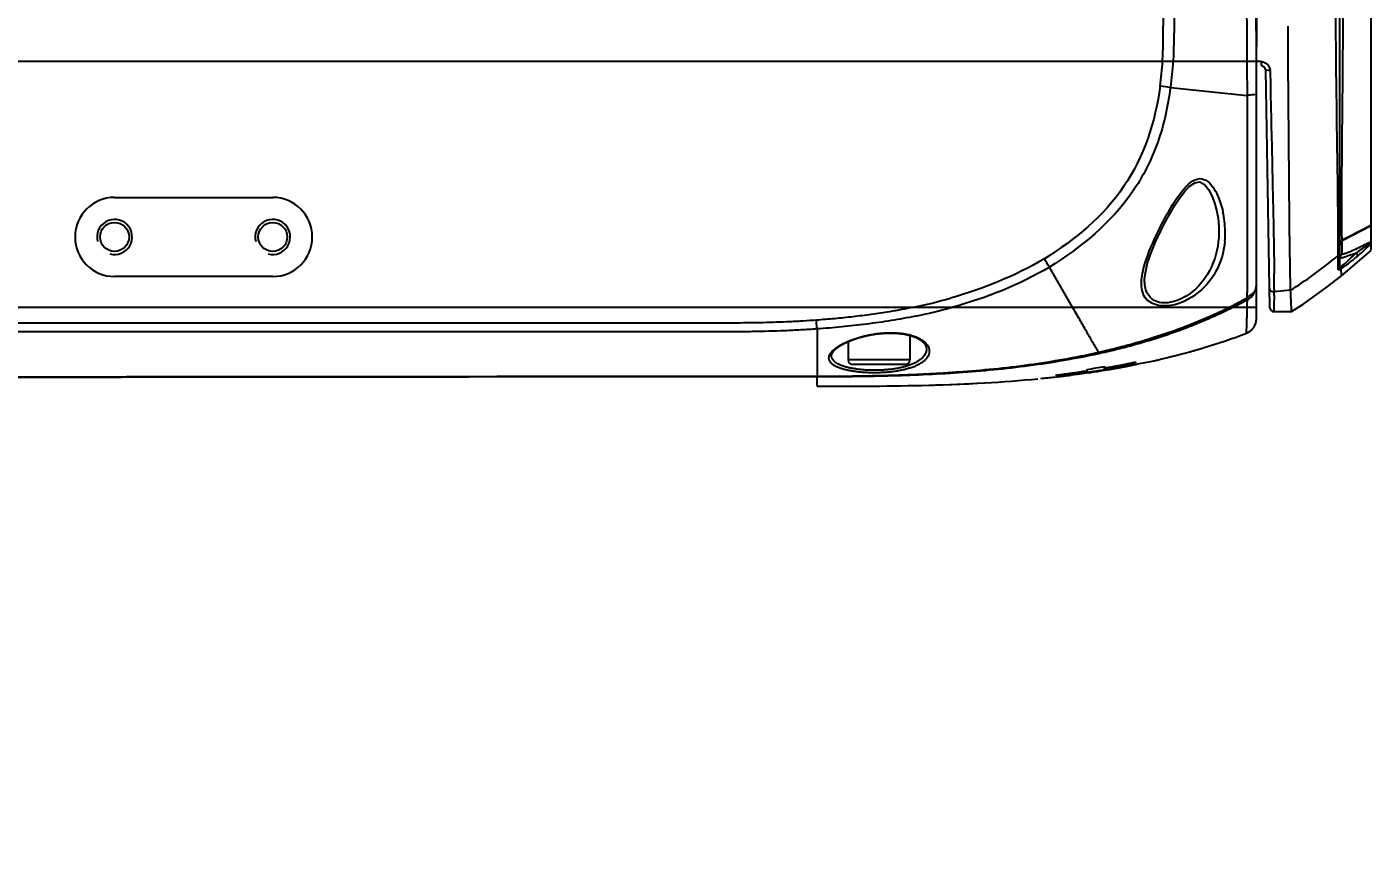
# Model space of a CAD drawing. Header units: millimetres. Extents: x 5828 to 6704, y 123 to 421.
# Drawn here: x 6532.65 to 6540.3, y 208.55 to 213.24 of the extents above; entities that cross this region are included whole.
import ezdxf

# ---------------------------------------------------------------- set-up
doc = ezdxf.new("R2010")
doc.units = ezdxf.units.MM
for name, color, linetype in [('外形图', 7, 'Continuous'), ('尺寸标注', 7, 'Continuous'), ('运动范围', 7, 'Continuous')]:
    doc.layers.add(name, color=color, linetype=linetype)
doc.styles.add('微软雅黑', font='msyh.ttc', dxfattribs={"height": 1.5})
doc.dimstyles.new('尺寸标注_1_20比例', dxfattribs={"dimtxt": 1.5, "dimasz": 1.25, "dimexe": 0.5, "dimexo": 0.4, "dimgap": 0.5, "dimtad": 1, "dimdec": 1, "dimlfac": 20, "dimdsep": 46, "dimtxsty": '微软雅黑', "dimcen": 0.09, "dimadec": 0, "dimazin": 0, "dimtp": 0.01, "dimtm": 0.01, "dimtfac": 1, "dimtdec": 1, "dimtofl": 0, "dimtmove": 0, "dimatfit": 3, "dimfxl": 1, "dimtolj": 1, "dimarcsym": 0})

# ---------------------------------------------------------------- blocks, each defined once
blk = doc.blocks.new('*D1146')
at = {"layer": 'Defpoints', "color": 0}
for p in [(6488.2514, 214.3423), (6559.4529, 214.3423), (6635.7237, 214.3423), (6618.6004, 203.913), (6564.9841, 201.5194)]:
    blk.add_point(p, dxfattribs=at)
at = {"layer": '尺寸标注', "color": 0, "lineweight": -2}
blk.add_arc((6559.4529, 214.3423), 13.965, 185.13022, 344.86978, dxfattribs=at)
at = {"layer": '尺寸标注', "color": 0}
for points in [[(6545.7519, 213.1029), (6545.3356, 213.0842), (6545.4878, 214.3423)], [(6573.1371, 210.6519), (6572.7305, 210.7426), (6573.2057, 211.9173)]]:
    blk.add_solid(points, dxfattribs=at)
at = {"layer": '尺寸标注', "color": 0, "insert": (6555.4094, 202.3101), "char_height": 1.5, "attachment_point": 5, "rotation": 341.42481, "style": '微软雅黑'}
blk.add_mtext('\\A1;{\\fAlibaba PuHuiTi 3.0 55 Regular|b0|i0|c134|p18;+\\A1;170%%d}', dxfattribs=at)

msp = doc.modelspace()

# ---------------------------------------------------------------- linework, layer by layer
at = {"layer": '外形图', "linetype": 'ByBlock'}
for p, q in [((6540.1254, 211.8749), (6540.1254, 216.8096)), ((6540.3029, 211.9674), (6540.3029, 216.7178)), ((6539.8302, 213.2344), (6539.8301, 213.2414)), ((6539.8313, 213.0514), (6539.8302, 213.2344)), ((6531.0529, 213.0423), (6539.6779, 213.0423)), ((6539.6504, 211.5773), (6539.6504, 213.0423)), ((6539.6779, 213.0423), (6539.6779, 213.0172)), ((6539.8314, 213.0338), (6539.8313, 213.0514)), ((6539.8329, 212.8229), (6539.8314, 213.0338)), ((6539.7012, 212.9927), (6539.7248, 211.6419)), ((6539.7282, 212.9896), (6539.7298, 212.9017)), ((6539.1611, 212.893), (6539.5976, 212.8478)), ((6539.833, 212.8034), (6539.8329, 212.8229)), ((6539.8337, 212.7184), (6539.833, 212.8034)), ((6539.8338, 212.6986), (6539.8337, 212.7184)), ((6539.834, 212.6753), (6539.8338, 212.6986)), ((6539.8356, 212.4862), (6539.834, 212.6753)), ((6539.7354, 212.6289), (6539.7373, 212.5448)), ((6539.7373, 212.5448), (6539.7393, 212.4595)), ((6539.8357, 212.4663), (6539.8356, 212.4862)), ((6533.1529, 212.2673), (6534.0529, 212.2673)), ((6540.3029, 212.1049), (6540.138, 212.0197)), ((6540.3029, 212.1089), (6540.2655, 212.0895)), ((6539.4367, 212.0869), (6539.4367, 212.0869)), ((6540.2655, 212.0895), (6540.138, 212.0233)), ((6540.1162, 211.9636), (6540.1161, 212.0022)), ((6540.1162, 211.9362), (6540.1162, 211.9636)), ((6540.1379, 212.0225), (6540.1379, 212.0233)), ((6540.1381, 212.011), (6540.1379, 212.0225)), ((6540.1385, 211.9681), (6540.1381, 212.011)), ((6540.1388, 211.9452), (6540.1385, 211.9681)), ((6540.2647, 211.9322), (6540.3029, 211.9656)), ((6538.604, 211.6423), (6538.4719, 211.871)), ((6540.1161, 211.8556), (6540.1162, 211.9277)), ((6540.1162, 211.9277), (6540.1162, 211.9362)), ((6540.1727, 211.8538), (6540.2647, 211.9322)), ((6540.225, 211.9332), (6540.2153, 211.925)), ((6540.2316, 211.9388), (6540.225, 211.9332)), ((6534.0529, 211.8173), (6533.1529, 211.8173)), ((6539.014, 211.8005), (6539.0164, 211.8296)), ((6540.1335, 211.8216), (6540.1329, 211.8617)), ((6540.1335, 211.8215), (6540.1727, 211.8538)), ((6539.7509, 211.7458), (6539.7508, 211.7308)), ((6539.845, 211.7393), (6539.7508, 211.7308)), ((6525.2438, 211.6423), (6539.6504, 211.6423)), ((6539.599, 211.6855), (6539.5981, 211.6875)), ((6539.7501, 211.6515), (6539.7498, 211.6192)), ((6539.7507, 211.7098), (6539.7501, 211.6515)), ((6539.6495, 211.5652), (6539.6496, 211.5656)), ((6539.6495, 211.5648), (6539.6495, 211.5652)), ((6539.6497, 211.5667), (6539.6498, 211.5671)), ((6539.6497, 211.5663), (6539.6497, 211.5667)), ((6539.6498, 211.5679), (6539.6499, 211.5683)), ((6539.6498, 211.5675), (6539.6498, 211.5679)), ((6539.6499, 211.5683), (6539.6499, 211.5687)), ((6539.65, 211.5698), (6539.6501, 211.5702)), ((6539.65, 211.5694), (6539.65, 211.5698)), ((6539.6501, 211.5713), (6539.6502, 211.5717)), ((6539.6501, 211.5709), (6539.6501, 211.5713)), ((6539.6502, 211.5728), (6539.6503, 211.5732)), ((6539.6502, 211.5724), (6539.6502, 211.5728)), ((6539.6503, 211.5759), (6539.6504, 211.5774)), ((6539.6503, 211.574), (6539.6503, 211.5759)), ((6539.6503, 211.5736), (6539.6503, 211.574)), ((6539.7498, 211.6192), (6539.7498, 211.6173)), ((6539.7498, 211.6173), (6539.793, 211.6173)), ((6539.793, 211.6173), (6539.8504, 211.6173)), ((6537.1504, 211.5187), (6537.1504, 211.2499)), ((6539.5937, 211.495), (6539.5951, 211.4955)), ((6539.595, 211.4955), (6539.5965, 211.4961)), ((6539.5963, 211.496), (6539.5979, 211.4967)), ((6539.6016, 211.4985), (6539.6025, 211.4989)), ((6539.6042, 211.4998), (6539.6049, 211.5002)), ((6539.6057, 211.5007), (6539.6064, 211.5011)), ((6539.6071, 211.5015), (6539.6077, 211.5019)), ((6539.6122, 211.5048), (6539.6127, 211.5051)), ((6539.6146, 211.5065), (6539.6151, 211.5068)), ((6539.616, 211.5075), (6539.6164, 211.5078)), ((6539.6192, 211.5101), (6539.6196, 211.5104)), ((6539.6196, 211.5104), (6539.62, 211.5107)), ((6539.6217, 211.5123), (6539.622, 211.5126)), ((6539.6247, 211.5152), (6539.6255, 211.516)), ((6539.626, 211.5166), (6539.6265, 211.5171)), ((6539.627, 211.5176), (6539.6274, 211.518)), ((6539.6281, 211.5188), (6539.6285, 211.5192)), ((6539.629, 211.5199), (6539.6294, 211.5203)), ((6539.6298, 211.5207), (6539.6301, 211.5212)), ((6539.6301, 211.5212), (6539.6305, 211.5216)), ((6539.6308, 211.522), (6539.6311, 211.5224)), ((6539.6311, 211.5224), (6539.6314, 211.5228)), ((6539.6319, 211.5233), (6539.6321, 211.5237)), ((6539.6321, 211.5237), (6539.6324, 211.5241)), ((6539.6327, 211.5244), (6539.6329, 211.5248)), ((6539.6329, 211.5248), (6539.6332, 211.5251)), ((6539.6337, 211.5258), (6539.6339, 211.5261)), ((6539.6339, 211.5261), (6539.6342, 211.5264)), ((6539.6344, 211.5268), (6539.6347, 211.5272)), ((6539.6347, 211.5272), (6539.635, 211.5277)), ((6539.6352, 211.528), (6539.6355, 211.5285)), ((6539.6355, 211.5285), (6539.6358, 211.5289)), ((6539.6361, 211.5293), (6539.6364, 211.5297)), ((6539.6364, 211.5297), (6539.6366, 211.5302)), ((6539.6369, 211.5306), (6539.6372, 211.531)), ((6539.6379, 211.5321), (6539.6381, 211.5325)), ((6539.6381, 211.5325), (6539.6383, 211.5328)), ((6539.6386, 211.5335), (6539.6388, 211.5338)), ((6539.6388, 211.5338), (6539.639, 211.5342)), ((6539.6394, 211.5347), (6539.6396, 211.5351)), ((6539.6396, 211.5351), (6539.6397, 211.5354)), ((6539.64, 211.5359), (6539.6402, 211.5363)), ((6539.6402, 211.5363), (6539.6404, 211.5368)), ((6539.6407, 211.5373), (6539.6409, 211.5377)), ((6539.6409, 211.5377), (6539.6412, 211.5382)), ((6539.6414, 211.5387), (6539.6416, 211.5391)), ((6539.6416, 211.5391), (6539.6418, 211.5395)), ((6539.642, 211.5398), (6539.642, 211.5399)), ((6539.6421, 211.5401), (6539.6423, 211.5405)), ((6539.6423, 211.5405), (6539.6425, 211.5409)), ((6539.6427, 211.5415), (6539.6429, 211.5419)), ((6539.6429, 211.5419), (6539.6431, 211.5423)), ((6539.6433, 211.5429), (6539.6435, 211.5433)), ((6539.6435, 211.5433), (6539.6437, 211.5437)), ((6539.6439, 211.5442), (6539.6441, 211.5447)), ((6539.6441, 211.5447), (6539.6442, 211.5451)), ((6539.6445, 211.5457), (6539.6446, 211.5461)), ((6539.6446, 211.5461), (6539.6448, 211.5465)), ((6539.645, 211.5471), (6539.6451, 211.5475)), ((6539.6451, 211.5475), (6539.6453, 211.5479)), ((6539.6455, 211.5486), (6539.6457, 211.549)), ((6539.6457, 211.549), (6539.6458, 211.5494)), ((6539.646, 211.55), (6539.6461, 211.5504)), ((6539.6461, 211.5504), (6539.6463, 211.5508)), ((6539.6465, 211.5515), (6539.6466, 211.5519)), ((6539.6466, 211.5519), (6539.6467, 211.5523)), ((6539.6469, 211.553), (6539.647, 211.5533)), ((6539.647, 211.5533), (6539.6471, 211.5537)), ((6539.6473, 211.5543), (6539.6474, 211.5548)), ((6539.6474, 211.5548), (6539.6475, 211.5552)), ((6539.6477, 211.5558), (6539.6478, 211.5563)), ((6539.6478, 211.5563), (6539.6479, 211.5567)), ((6539.6481, 211.5574), (6539.6482, 211.5578)), ((6539.6482, 211.5578), (6539.6482, 211.5582)), ((6539.6484, 211.5588), (6539.6485, 211.5592)), ((6539.6485, 211.5592), (6539.6486, 211.5596)), ((6539.6487, 211.5603), (6539.6488, 211.5607)), ((6539.6488, 211.5607), (6539.6488, 211.5611)), ((6539.649, 211.5619), (6539.6491, 211.5623)), ((6539.6491, 211.5623), (6539.6491, 211.5627)), ((6539.6492, 211.5633), (6539.6493, 211.5637)), ((6539.6493, 211.5637), (6539.6494, 211.5642)), ((6537.3279, 211.447), (6537.3279, 211.3423)), ((6537.6779, 211.4824), (6537.6779, 211.3423)), ((6539.3431, 211.4098), (6539.3537, 211.413)), ((6537.6779, 211.3423), (6537.3279, 211.3423)), ((6539.0492, 211.3337), (6539.0575, 211.3355)), ((6539.1512, 211.3575), (6539.1544, 211.3583)), ((6539.2712, 211.3889), (6539.2726, 211.3893)), ((6537.6529, 211.3173), (6537.3529, 211.3173)), ((6538.6549, 211.2649), (6538.6548, 211.2652)), ((6538.6867, 211.2729), (6538.6881, 211.289)), ((6538.6867, 211.281), (6538.6874, 211.2889)), ((6538.6867, 211.2775), (6538.6877, 211.2889)), ((6538.6867, 211.281), (6538.6867, 211.2888)), ((6538.6867, 211.2729), (6538.6867, 211.2775)), ((6538.6936, 211.2694), (6538.6935, 211.2706)), ((6538.6936, 211.2694), (6538.7255, 211.2741)), ((6538.6936, 211.2706), (6538.6936, 211.2696)), ((6538.6936, 211.2696), (6538.6936, 211.2694)), ((6538.7238, 211.2739), (6538.7386, 211.2761)), ((6538.7238, 211.2739), (6538.7386, 211.2761)), ((6538.7867, 211.2884), (6538.7853, 211.3052)), ((6538.7867, 211.2934), (6538.7857, 211.3053)), ((6538.7867, 211.2972), (6538.786, 211.3053)), ((6538.7867, 211.3055), (6538.7867, 211.2972)), ((6538.7867, 211.2934), (6538.7867, 211.2884)), ((6538.8296, 211.2909), (6538.8296, 211.2912)), ((6538.9374, 211.3106), (6538.9418, 211.3121)), ((6538.9374, 211.3106), (6538.9374, 211.3106)), ((6538.9418, 211.3121), (6538.9375, 211.3112)), ((6538.9418, 211.3121), (6538.9419, 211.3129)), ((6538.9617, 211.3265), (6538.9614, 211.3307)), ((6538.9617, 211.3308), (6538.9617, 211.3265)), ((6539.0274, 211.329), (6539.0272, 211.3305)), ((6539.0274, 211.329), (6539.0492, 211.3337)), ((6539.0274, 211.3305), (6539.0274, 211.329)), ((6539.0274, 211.329), (6539.0274, 211.329)), ((6537.1504, 211.2499), (6537.1503, 211.248)), ((6537.1504, 211.1923), (6537.1503, 211.248)), ((6538.5117, 211.2543), (6538.512, 211.2575)), ((6538.5117, 211.2543), (6538.5117, 211.2574)), ((6538.5959, 211.2562), (6538.596, 211.2573)), ((6538.5959, 211.2562), (6538.5959, 211.2573))]:
    msp.add_line(p, q, dxfattribs=at)
for points in [[(6539.0164, 211.8296), (6539.0309, 211.8946), (6539.0528, 211.9582), (6539.0783, 212.019), (6539.1056, 212.0768), (6539.1335, 212.1312), (6539.1608, 212.1804), (6539.1868, 212.2236), (6539.2126, 212.2626), (6539.2393, 212.2979), (6539.2682, 212.3288), (6539.299, 212.3508), (6539.3275, 212.3557), (6539.3539, 212.3412), (6539.3773, 212.3126), (6539.3962, 212.2773), (6539.4116, 212.2374), (6539.4235, 212.1945), (6539.4319, 212.1486)], [(6539.4319, 212.1486), (6539.4363, 212.0998), (6539.4367, 212.0869)], [(6539.8504, 211.6173), (6539.9149, 211.6586), (6540.046, 211.7526), (6540.1335, 211.8215)], [(6539.5948, 211.6942), (6539.5995, 211.6991), (6539.599, 211.7016), (6539.5964, 211.7015)], [(6539.7248, 211.6419), (6539.7295, 211.6278), (6539.7413, 211.6188), (6539.7498, 211.6173)], [(6539.6491, 211.5623), (6539.6493, 211.5638), (6539.6495, 211.5653), (6539.6497, 211.5668), (6539.6499, 211.5683), (6539.65, 211.5698), (6539.6501, 211.5713), (6539.6502, 211.5728), (6539.6503, 211.5743)], [(6537.4728, 211.488), (6537.4756, 211.4884), (6537.4785, 211.4889), (6537.4814, 211.4893), (6537.4844, 211.4897), (6537.4874, 211.4901), (6537.4905, 211.4905), (6537.4936, 211.4909), (6537.4967, 211.4912), (6537.4999, 211.4916), (6537.5031, 211.4919), (6537.5063, 211.4923), (6537.5096, 211.4926), (6537.5129, 211.4929), (6537.5162, 211.4931), (6537.5196, 211.4934), (6537.523, 211.4937), (6537.5264, 211.4939), (6537.5298, 211.4941), (6537.5332, 211.4943), (6537.5367, 211.4945), (6537.5402, 211.4946), (6537.5436, 211.4948), (6537.5471, 211.4949), (6537.5506, 211.495), (6537.5541, 211.4951), (6537.5576, 211.4952), (6537.5611, 211.4952), (6537.5646, 211.4952), (6537.5681, 211.4953), (6537.5715, 211.4952), (6537.575, 211.4952), (6537.5784, 211.4952), (6537.5818, 211.4951), (6537.5852, 211.495), (6537.5886, 211.4949), (6537.5919, 211.4948), (6537.5952, 211.4946), (6537.5985, 211.4945), (6537.6017, 211.4943), (6537.6049, 211.4941), (6537.608, 211.4939), (6537.6111, 211.4936), (6537.6142, 211.4934), (6537.6172, 211.4931), (6537.6201, 211.4929), (6537.623, 211.4926), (6537.6259, 211.4923), (6537.6287, 211.4919), (6537.6314, 211.4916), (6537.6341, 211.4912), (6537.6368, 211.4909), (6537.6394, 211.4905), (6537.6419, 211.4901), (6537.6443, 211.4897), (6537.6467, 211.4893), (6537.6491, 211.4889), (6537.6514, 211.4885), (6537.6535, 211.4881)], [(6539.5975, 211.4966), (6539.5986, 211.4971), (6539.5997, 211.4975)], [(6539.5979, 211.4967), (6539.5992, 211.4973), (6539.6007, 211.498)], [(6539.6006, 211.498), (6539.602, 211.4987), (6539.6034, 211.4994)], [(6539.6033, 211.4994), (6539.6047, 211.5001), (6539.606, 211.5008), (6539.6073, 211.5016), (6539.6086, 211.5024), (6539.6099, 211.5032), (6539.6112, 211.504), (6539.6124, 211.5049), (6539.6136, 211.5058), (6539.6149, 211.5067), (6539.6161, 211.5076), (6539.6173, 211.5085), (6539.6185, 211.5095), (6539.6196, 211.5105), (6539.6208, 211.5115), (6539.6219, 211.5125), (6539.623, 211.5135), (6539.6241, 211.5146), (6539.6252, 211.5157), (6539.6262, 211.5167), (6539.6272, 211.5179), (6539.6283, 211.519), (6539.6293, 211.5201), (6539.6302, 211.5213), (6539.6312, 211.5225), (6539.6321, 211.5237), (6539.633, 211.5249), (6539.6339, 211.5261), (6539.6348, 211.5274), (6539.6357, 211.5286), (6539.6365, 211.5299), (6539.6373, 211.5312), (6539.6381, 211.5325), (6539.6388, 211.5338), (6539.6396, 211.5351), (6539.6403, 211.5365), (6539.641, 211.5378), (6539.6417, 211.5392), (6539.6423, 211.5406), (6539.6429, 211.5419), (6539.6435, 211.5433), (6539.6441, 211.5448), (6539.6447, 211.5462), (6539.6452, 211.5476), (6539.6457, 211.549), (6539.6462, 211.5505), (6539.6466, 211.5519), (6539.647, 211.5534), (6539.6474, 211.5548), (6539.6478, 211.5563), (6539.6482, 211.5578), (6539.6485, 211.5593), (6539.6488, 211.5608), (6539.6491, 211.5623)], [(6539.6083, 211.5022), (6539.6089, 211.5026), (6539.6095, 211.503), (6539.6101, 211.5033)], [(6539.6106, 211.5037), (6539.6112, 211.5041), (6539.6117, 211.5044)], [(6539.6132, 211.5055), (6539.6137, 211.5058), (6539.6142, 211.5061)], [(6539.6168, 211.5082), (6539.6172, 211.5085), (6539.6176, 211.5088)], [(6539.618, 211.5091), (6539.6184, 211.5095), (6539.6188, 211.5098)], [(6539.6203, 211.5111), (6539.6207, 211.5114), (6539.621, 211.5117)], [(6539.6227, 211.5132), (6539.623, 211.5135), (6539.6233, 211.5138)], [(6539.6239, 211.5144), (6539.6242, 211.5147), (6539.6245, 211.5149)], [(6539.6372, 211.531), (6539.6372, 211.5311), (6539.6375, 211.5315)], [(6537.2325, 211.3675), (6537.2325, 211.3685), (6537.2326, 211.3696), (6537.2328, 211.3706), (6537.233, 211.3716), (6537.2332, 211.3726), (6537.2334, 211.3736), (6537.2337, 211.3747), (6537.2341, 211.3757), (6537.2344, 211.3767), (6537.2348, 211.3777), (6537.2353, 211.3787), (6537.2358, 211.3798), (6537.2363, 211.3808), (6537.2369, 211.3819), (6537.2375, 211.3829), (6537.2381, 211.384), (6537.2388, 211.3851), (6537.2395, 211.3862), (6537.2403, 211.3873), (6537.2411, 211.3884), (6537.242, 211.3896), (6537.2429, 211.3907), (6537.2438, 211.3919), (6537.2448, 211.393), (6537.2458, 211.3942), (6537.2469, 211.3954), (6537.248, 211.3966), (6537.2492, 211.3978), (6537.2504, 211.399), (6537.2516, 211.4002), (6537.2529, 211.4014), (6537.2542, 211.4027), (6537.2556, 211.4039), (6537.257, 211.4052), (6537.2585, 211.4064), (6537.26, 211.4077), (6537.2616, 211.4089), (6537.2632, 211.4102), (6537.2649, 211.4115), (6537.2666, 211.4128), (6537.2683, 211.414), (6537.2701, 211.4153), (6537.2719, 211.4166), (6537.2738, 211.4179), (6537.2757, 211.4192), (6537.2777, 211.4205), (6537.2797, 211.4218), (6537.2817, 211.4231), (6537.2838, 211.4243), (6537.2859, 211.4256), (6537.2881, 211.4269), (6537.2903, 211.4282), (6537.2925, 211.4295), (6537.2948, 211.4307), (6537.2971, 211.432), (6537.2994, 211.4333), (6537.3018, 211.4345), (6537.3042, 211.4358), (6537.3067, 211.4371), (6537.3092, 211.4383), (6537.3117, 211.4395), (6537.3143, 211.4408), (6537.3169, 211.442), (6537.3195, 211.4432), (6537.3222, 211.4444), (6537.3249, 211.4456), (6537.3276, 211.4468), (6537.3303, 211.448), (6537.3331, 211.4492), (6537.3359, 211.4504), (6537.3387, 211.4515), (6537.3416, 211.4527), (6537.3445, 211.4538), (6537.3474, 211.455), (6537.3503, 211.4561), (6537.3533, 211.4572), (6537.3562, 211.4583), (6537.3592, 211.4593), (6537.3623, 211.4604), (6537.3653, 211.4615), (6537.3684, 211.4625), (6537.3714, 211.4636), (6537.3745, 211.4646), (6537.3777, 211.4656), (6537.3808, 211.4666), (6537.384, 211.4675), (6537.3871, 211.4685), (6537.3903, 211.4695), (6537.3935, 211.4704), (6537.3967, 211.4713), (6537.3999, 211.4722), (6537.4032, 211.4731), (6537.4064, 211.474), (6537.4097, 211.4748), (6537.4129, 211.4757), (6537.4162, 211.4765), (6537.4195, 211.4773), (6537.4228, 211.4781), (6537.4261, 211.4789), (6537.4294, 211.4796), (6537.4327, 211.4804), (6537.436, 211.4811), (6537.4394, 211.4818), (6537.4427, 211.4825), (6537.446, 211.4832), (6537.4494, 211.4839), (6537.4527, 211.4845), (6537.4561, 211.4851), (6537.4594, 211.4857), (6537.4628, 211.4863), (6537.4662, 211.4869), (6537.4695, 211.4875), (6537.4728, 211.488)], [(6537.6535, 211.4881), (6537.6562, 211.4876), (6537.6589, 211.487), (6537.6615, 211.4864), (6537.6642, 211.4858), (6537.6668, 211.4852), (6537.6694, 211.4846), (6537.672, 211.484), (6537.6745, 211.4833), (6537.677, 211.4826), (6537.6795, 211.4819), (6537.682, 211.4812), (6537.6845, 211.4805), (6537.6869, 211.4797), (6537.6893, 211.4789), (6537.6917, 211.4782), (6537.6941, 211.4774), (6537.6964, 211.4765), (6537.6987, 211.4757), (6537.7009, 211.4749), (6537.7032, 211.474), (6537.7054, 211.4731), (6537.7076, 211.4722), (6537.7098, 211.4713), (6537.7119, 211.4704), (6537.714, 211.4694), (6537.7161, 211.4684), (6537.7181, 211.4675), (6537.7201, 211.4665), (6537.7221, 211.4655), (6537.724, 211.4644), (6537.726, 211.4634), (6537.7278, 211.4624), (6537.7297, 211.4613), (6537.7315, 211.4602), (6537.7333, 211.4591), (6537.735, 211.458), (6537.7367, 211.4569), (6537.7384, 211.4558), (6537.74, 211.4547), (6537.7416, 211.4535), (6537.7432, 211.4523), (6537.7447, 211.4512), (6537.7462, 211.45), (6537.7477, 211.4488), (6537.7491, 211.4476), (6537.7505, 211.4464), (6537.7518, 211.4452), (6537.7531, 211.4439), (6537.7544, 211.4427), (6537.7556, 211.4414), (6537.7568, 211.4402), (6537.7579, 211.4389), (6537.759, 211.4377), (6537.7601, 211.4364), (6537.7611, 211.4351), (6537.7621, 211.4338), (6537.763, 211.4325), (6537.7639, 211.4312), (6537.7648, 211.4299), (6537.7656, 211.4285), (6537.7664, 211.4272), (6537.7671, 211.4259), (6537.7678, 211.4245), (6537.7684, 211.4231), (6537.769, 211.4218), (6537.7696, 211.4204), (6537.7701, 211.419), (6537.7706, 211.4175), (6537.771, 211.4161), (6537.7714, 211.4147), (6537.7717, 211.4132), (6537.772, 211.4117), (6537.7722, 211.4103), (6537.7724, 211.4088), (6537.7725, 211.4073), (6537.7726, 211.4058)], [(6539.0575, 211.3355), (6539.0851, 211.3418), (6539.1123, 211.3481), (6539.1392, 211.3546), (6539.1658, 211.3611), (6539.192, 211.3677), (6539.218, 211.3745), (6539.2436, 211.3813), (6539.2689, 211.3883), (6539.2939, 211.3954)], [(6539.2939, 211.3954), (6539.3186, 211.4025), (6539.3431, 211.4098)], [(6537.7859, 211.1988), (6537.8123, 211.1996), (6537.8649, 211.2012), (6537.9157, 211.2031), (6537.965, 211.2051), (6538.013, 211.2073), (6538.0597, 211.2096), (6538.1052, 211.2121)], [(6538.4233, 211.2367), (6538.4404, 211.2385), (6538.4787, 211.2425), (6538.5162, 211.2466), (6538.5528, 211.2509), (6538.5887, 211.2553), (6538.5959, 211.2562)]]:
    msp.add_lwpolyline(points, dxfattribs=at)
for centre in [(6533.1529, 212.0423), (6534.0529, 212.0423)]:
    msp.add_circle(centre, 0.0825, dxfattribs=at)
for centre, radius, start, end in [((6526.9602, 213.3191), 12.693, 358.75037, 1.13802), ((6537.7233, 213.1013), 1.3937, 351.74167, 357.57387), ((6539.6762, 212.9923), 0.025, 1, 86.25924), ((6539.6787, 212.9886), 0.0495, 1.13709, 8.56629), ((6538.0112, 204.6009), 8.3717, 82.10483, 82.49717), ((6630.7237, 214.631), 91.0103, 181.088735, 181.260526), ((6533.1529, 212.0423), 0.225, 90, 270), ((6534.0529, 212.0423), 0.225, 270, 90), ((6538.9102, 212.0644), 0.5624, 1.07715, 12.51072), ((6533.1529, 212.0423), 0.1, 255, 195), ((6534.0529, 212.0423), 0.1, 255, 195), ((6538.9539, 212.0654), 0.5187, 354.79002, 1.0585), ((6524.5665, 211.9618), 15.5496, 0.14886, 0.35992), ((6539.1165, 213.065), 1.5663, 313.17989, 314.69125), ((6539.6531, 213.3735), 1.5301, 290.47088, 291.6665), ((6539.3528, 213.229), 1.543, 304.11038, 304.76837), ((6539.1997, 213.4494), 1.8113, 304.76985, 305.86452), ((6539.2049, 213.1355), 1.5767, 311.04373, 312.45701), ((6539.1842, 213.472), 1.8387, 305.84417, 307.14521), ((6539.3499, 212.978), 1.3627, 312.43011, 313.81177), ((6539.5345, 213.4092), 1.5896, 297.54979, 298.23913), ((6539.6077, 213.2732), 1.4352, 298.23606, 298.97277), ((6539.5617, 212.7568), 1.0564, 313.82994, 314.55449), ((6539.3306, 213.2784), 1.5961, 307.15143, 307.53043), ((6532.6978, 208.4276), 6.7229, 30.80951, 31.27718), ((6536.8923, 215.9781), 5.1702, 308.23954, 308.57688), ((6539.6597, 212.5476), 0.8337, 306.69975, 307.19178), ((6539.5205, 212.7303), 1.0633, 307.21503, 308.23013), ((6539.3399, 212.9602), 1.3557, 308.2143, 308.84444), ((6539.1698, 213.1713), 1.6268, 308.84761, 309.59072), ((6539.0194, 213.3536), 1.8631, 309.58144, 309.93436), ((6539.2212, 213.1166), 1.5518, 310.62652, 311.04798), ((6527.2582, 211.792), 12.4928, 359.78802, 0.19469), ((6532.7191, 211.7548), 7.0317, 359.63346, 359.80422), ((6537.0506, 214.7077), 3.1334, 281.95909, 285.89509), ((6537.0718, 214.7434), 3.2155, 282.11555, 285.33092), ((6538.3587, 213.9349), 2.559, 296.37576, 296.79018), ((6538.2902, 214.0907), 2.7383, 296.20915, 296.60025), ((6538.3727, 213.9077), 2.5284, 296.78601, 298.09212), ((6538.3154, 214.0395), 2.6812, 296.60975, 297.29468), ((6538.333, 214.0055), 2.6429, 297.29335, 298.61978), ((6538.3871, 213.8802), 2.4974, 298.09694, 298.41676), ((6538.3526, 213.944), 2.5699, 298.41761, 298.90523), ((6528.8424, 211.8737), 10.7582, 358.56024, 358.76729), ((6519.6294, 211.8071), 19.9696, 359.5276, 359.65063), ((6537.019, 214.9773), 3.4553, 281.53623, 282.15774), ((6539.5621, 211.5774), 0.0882, 290.95593, 0), ((6538.3247, 214.8146), 3.5539, 286.83095, 290.9203), ((6538.2381, 215.0939), 3.8463, 285.60299, 286.86124), ((6537.3529, 211.3423), 0.025, 180, 270), ((6537.6529, 211.3423), 0.025, 270, 0), ((6538.1071, 215.6096), 4.3784, 282.42565, 282.96602), ((6538.1342, 215.4917), 4.2575, 282.96663, 283.82077), ((6538.1821, 215.2975), 4.0574, 283.86514, 285.57017), ((6537.8576, 216.7672), 5.5485, 276.77071, 278.59428), ((6537.8569, 216.8525), 5.6364, 276.67164, 278.46627), ((6537.8763, 216.9014), 5.6897, 277.26579, 278.25947), ((6536.1613, 230.5932), 19.4886, 277.1974, 277.35104), ((6537.9359, 216.0905), 4.8601, 278.88667, 280.08194), ((6537.9312, 216.4473), 5.2294, 278.30675, 279.41566), ((6537.9082, 216.7075), 5.4945, 278.21912, 278.53736), ((6537.9339, 216.5374), 5.3224, 278.69598, 279.07167), ((6538.2931, 214.2887), 3.0453, 279.06871, 280.14791), ((6538.0154, 215.7861), 4.5547, 279.74942, 281.99118), ((6538.0133, 215.865), 4.6365, 279.60215, 281.80313), ((6538.348, 213.9812), 2.7329, 280.15116, 281.85195), ((6538.3219, 214.3289), 3.0801, 279.48752, 280.05593), ((6538.5881, 211.2757), 0.2724, 4.30976, 4.42944), ((6538.4423, 213.6647), 2.4051, 279.99563, 281.88289), ((6538.0107, 216.083), 4.8615, 280.05806, 280.98931), ((6538.0324, 215.9396), 4.7153, 280.71728, 281.12184), ((6538.0651, 215.7747), 4.5471, 281.1178, 282.21724), ((6537.4877, 222.1847), 10.99, 271.55492, 273.22117), ((6537.6496, 219.1724), 7.9733, 273.27563, 275.4524), ((6537.772, 217.807), 6.6024, 275.66131, 276.34846), ((6537.8178, 217.3931), 6.1861, 276.35122, 277.22603)]:
    msp.add_arc(centre, radius, start, end, dxfattribs=at)
for points in [[(6539.1209, 214.3423), (6539.1208, 213.909), (6539.127, 213.4755), (6539.1147, 213.0423)], [(6539.5974, 213.0423), (6539.5964, 213.4053), (6539.5942, 213.7683), (6539.5936, 214.1313)], [(6539.6415, 214.1573), (6539.6458, 213.7856), (6539.6466, 213.4139), (6539.6488, 213.0423)], [(6539.1748, 213.0423), (6539.172, 212.9924), (6539.1676, 212.9426), (6539.1611, 212.893)], [(6539.5956, 213.0423), (6539.5964, 212.9775), (6539.5968, 212.9126), (6539.5976, 212.8478)], [(6539.692, 213.0379), (6539.7092, 213.0314), (6539.7249, 213.0141), (6539.7276, 212.996)], [(6540.138, 212.0239), (6540.1308, 212.0199), (6540.1254, 212.0109), (6540.1254, 212.0026)], [(6540.138, 212.0197), (6540.1308, 212.0156), (6540.1254, 212.0066), (6540.1254, 211.9984)], [(6540.1939, 211.9629), (6540.1843, 211.9586), (6540.1746, 211.9544), (6540.1648, 211.9506)], [(6540.2698, 211.9999), (6540.2448, 211.9869), (6540.2196, 211.9744), (6540.1939, 211.9629)], [(6538.4437, 211.918), (6538.2774, 211.8195), (6538.0946, 211.7472), (6537.9088, 211.6941)], [(6538.4719, 211.871), (6538.3017, 211.769), (6538.1135, 211.6951), (6537.9222, 211.6423)], [(6538.9964, 211.7828), (6538.9971, 211.8187), (6539.0052, 211.8544), (6539.0155, 211.8888)], [(6539.845, 211.7393), (6539.9308, 211.7937), (6540.0126, 211.8545), (6540.0923, 211.9173)], [(6540.1883, 211.9228), (6540.1752, 211.9105), (6540.1619, 211.8984), (6540.1479, 211.8871)], [(6539.018, 211.6961), (6539.0011, 211.7206), (6538.9957, 211.753), (6538.9964, 211.7828)], [(6539.5989, 211.6856), (6539.6287, 211.6997), (6539.6502, 211.7371), (6539.6502, 211.77)], [(6539.0895, 211.3428), (6539.0895, 211.3428), (6539.0895, 211.3428), (6539.0895, 211.3428)]]:
    msp.add_open_spline(points, degree=3, dxfattribs=at)
for points, knots in [([(6539.1803, 214.3423), (6539.1803, 214.0995), (6539.1768, 213.6663), (6539.1858, 213.2326), (6539.1761, 213.0422)], [0, 0, 0, 0, 0.560166, 1, 1, 1, 1]), ([(6540.1158, 212.0594), (6540.1137, 212.3873), (6540.0994, 213.1187), (6540.1007, 213.8502), (6540.1004, 214.2537)], [0, 0, 0, 0, 0.448279, 1, 1, 1, 1]), ([(6540.1364, 212.1132), (6540.1354, 212.4323), (6540.1466, 213.1502), (6540.1436, 213.8681), (6540.1447, 214.2669)], [0, 0, 0, 0, 0.444552, 1, 1, 1, 1]), ([(6539.678, 213.0406), (6539.6804, 213.0406), (6539.6852, 213.0401), (6539.6898, 213.0387), (6539.692, 213.0379)], [0, 0, 0, 0, 0.497805, 1, 1, 1, 1]), ([(6539.7282, 212.9896), (6539.7251, 212.9895), (6539.7212, 212.9888), (6539.7045, 212.9913), (6539.7081, 212.9921)], [0, 0, 0, 0, 0.455854, 1, 1, 1, 1]), ([(6539.1026, 212.9011), (6539.0758, 212.6999), (6538.9431, 212.2941), (6538.6162, 212.0257), (6538.4437, 211.918)], [0, 0, 0, 0, 0.499396, 1, 1, 1, 1]), ([(6539.1611, 212.893), (6539.1467, 212.7875), (6539.1019, 212.5774), (6538.9075, 212.1935), (6538.6525, 211.9818), (6538.4719, 211.871)], [0, 0, 0, 0, 0.250776, 0.501311, 1, 1, 1, 1]), ([(6539.5976, 212.8478), (6539.5971, 212.7361), (6539.5973, 212.354), (6539.5996, 211.9719), (6539.5964, 211.7015)], [0, 0, 0, 0, 0.292237, 1, 1, 1, 1]), ([(6539.6504, 212.8572), (6539.6504, 212.8521), (6539.6232, 212.8515), (6539.6104, 212.8483), (6539.5976, 212.8476)], [0, 0, 0, 0, 0.28391, 1, 1, 1, 1]), ([(6539.7393, 212.4595), (6539.7407, 212.3962), (6539.7451, 212.1879), (6539.7503, 211.9796), (6539.7509, 211.8345)], [0, 0, 0, 0, 0.303689, 1, 1, 1, 1]), ([(6539.845, 211.7393), (6539.8441, 211.768), (6539.8387, 212.0103), (6539.8375, 212.2526), (6539.8357, 212.4663)], [0, 0, 0, 0, 0.118427, 1, 1, 1, 1]), ([(6539.0155, 211.8888), (6539.0349, 211.9537), (6539.0772, 212.0497), (6539.1426, 212.1753), (6539.1903, 212.2549), (6539.2356, 212.3151), (6539.274, 212.3548), (6539.3248, 212.3818), (6539.3767, 212.3616), (6539.4074, 212.3224), (6539.4379, 212.2649), (6539.4523, 212.2178), (6539.4593, 212.1862)], [0, 0, 0, 0, 0.243144, 0.37408, 0.508165, 0.575869, 0.643363, 0.707785, 0.766693, 0.825256, 0.883876, 1, 1, 1, 1]), ([(6540.1373, 212.0418), (6540.1372, 212.0465), (6540.1366, 212.0703), (6540.1365, 212.0941), (6540.1364, 212.1132)], [0, 0, 0, 0, 0.197022, 1, 1, 1, 1]), ([(6539.4367, 212.0869), (6539.4378, 212.0224), (6539.4189, 211.8875), (6539.3161, 211.7401), (6539.1939, 211.672), (6539.0912, 211.6584), (6539.0186, 211.7187), (6539.0136, 211.7733), (6539.014, 211.7994)], [0, 0, 0, 0, 0.253055, 0.521036, 0.667573, 0.798175, 0.897759, 1, 1, 1, 1]), ([(6540.138, 212.0234), (6540.1379, 212.0261), (6540.1376, 212.0323), (6540.1374, 212.0384), (6540.1373, 212.0418)], [0, 0, 0, 0, 0.448539, 1, 1, 1, 1]), ([(6539.4705, 212.0183), (6539.4656, 211.9649), (6539.4369, 211.8545), (6539.346, 211.738), (6539.2418, 211.6737), (6539.1394, 211.6381), (6539.0445, 211.6579), (6539.018, 211.6961)], [0, 0, 0, 0, 0.242671, 0.503528, 0.646798, 0.789741, 1, 1, 1, 1]), ([(6540.1162, 211.9362), (6540.1181, 211.9377), (6540.1213, 211.9414), (6540.1234, 211.9458), (6540.1242, 211.9481)], [0, 0, 0, 0, 0.495863, 1, 1, 1, 1]), ([(6540.1242, 211.9481), (6540.1246, 211.9492), (6540.1251, 211.9515), (6540.1254, 211.9539), (6540.1254, 211.9551)], [0, 0, 0, 0, 0.505601, 1, 1, 1, 1]), ([(6540.1648, 211.9506), (6540.1619, 211.9495), (6540.154, 211.9469), (6540.1457, 211.9431), (6540.1404, 211.9439)], [0, 0, 0, 0, 0.36196, 1, 1, 1, 1]), ([(6540.2229, 211.9436), (6540.2223, 211.9445), (6540.2208, 211.9463), (6540.2192, 211.9479), (6540.2183, 211.9488)], [0, 0, 0, 0, 0.457123, 1, 1, 1, 1]), ([(6540.1242, 211.8676), (6540.1246, 211.8688), (6540.1251, 211.8712), (6540.1254, 211.8737), (6540.1254, 211.8749)], [0, 0, 0, 0, 0.505425, 1, 1, 1, 1]), ([(6540.1272, 211.9319), (6540.1266, 211.9305), (6540.1257, 211.9276), (6540.1254, 211.9246), (6540.1254, 211.9231)], [0, 0, 0, 0, 0.508119, 1, 1, 1, 1]), ([(6540.127, 211.9219), (6540.1266, 211.9219), (6540.1258, 211.9221), (6540.1254, 211.9228), (6540.1254, 211.9231)], [0, 0, 0, 0, 0.593821, 1, 1, 1, 1]), ([(6540.1349, 211.8774), (6540.1326, 211.876), (6540.1306, 211.8731), (6540.1254, 211.874), (6540.1254, 211.8749)], [0, 0, 0, 0, 0.751507, 1, 1, 1, 1]), ([(6540.1883, 211.94), (6540.1749, 211.935), (6540.155, 211.9291), (6540.134, 211.9209), (6540.127, 211.9219)], [0, 0, 0, 0, 0.667774, 1, 1, 1, 1]), ([(6540.1388, 211.9452), (6540.1362, 211.9438), (6540.1315, 211.9399), (6540.1283, 211.9347), (6540.1272, 211.9319)], [0, 0, 0, 0, 0.491646, 1, 1, 1, 1]), ([(6540.1328, 211.8616), (6540.1345, 211.8631), (6540.1375, 211.8672), (6540.139, 211.8719), (6540.1394, 211.8743)], [0, 0, 0, 0, 0.485248, 1, 1, 1, 1]), ([(6540.1395, 211.8806), (6540.1387, 211.88), (6540.1372, 211.879), (6540.1356, 211.8779), (6540.1349, 211.8774)], [0, 0, 0, 0, 0.525458, 1, 1, 1, 1]), ([(6540.1404, 211.9439), (6540.14, 211.9439), (6540.1392, 211.9441), (6540.1388, 211.9448), (6540.1388, 211.9452)], [0, 0, 0, 0, 0.570428, 1, 1, 1, 1]), ([(6540.1394, 211.8743), (6540.1395, 211.8754), (6540.1397, 211.8775), (6540.1397, 211.8796), (6540.1395, 211.8806)], [0, 0, 0, 0, 0.500786, 1, 1, 1, 1]), ([(6540.1479, 211.8871), (6540.1464, 211.8859), (6540.1437, 211.8837), (6540.1409, 211.8816), (6540.1395, 211.8806)], [0, 0, 0, 0, 0.527312, 1, 1, 1, 1]), ([(6540.1579, 211.8792), (6540.1553, 211.8773), (6540.1503, 211.8736), (6540.1452, 211.87), (6540.1428, 211.8683)], [0, 0, 0, 0, 0.523001, 1, 1, 1, 1]), ([(6540.225, 211.9332), (6540.2258, 211.9343), (6540.2263, 211.9383), (6540.2243, 211.9417), (6540.2229, 211.9436)], [0, 0, 0, 0, 0.354661, 1, 1, 1, 1]), ([(6540.1161, 211.8556), (6540.118, 211.8571), (6540.1213, 211.8608), (6540.1234, 211.8653), (6540.1242, 211.8676)], [0, 0, 0, 0, 0.49462, 1, 1, 1, 1]), ([(6540.1329, 211.8616), (6540.1289, 211.8592), (6540.1261, 211.8559), (6540.1161, 211.8541), (6540.1161, 211.8556)], [0, 0, 0, 0, 0.765543, 1, 1, 1, 1]), ([(6540.1428, 211.8683), (6540.1411, 211.8671), (6540.1378, 211.8649), (6540.1345, 211.8627), (6540.1329, 211.8617)], [0, 0, 0, 0, 0.527188, 1, 1, 1, 1]), ([(6539.6502, 211.77), (6539.6503, 211.7483), (6539.6316, 211.7174), (6539.6046, 211.7045), (6539.5968, 211.7017)], [0, 0, 0, 0, 0.725614, 1, 1, 1, 1]), ([(6539.7508, 211.7308), (6539.7445, 211.73), (6539.7304, 211.729), (6539.7268, 211.7453), (6539.73, 211.7493)], [0, 0, 0, 0, 0.554132, 1, 1, 1, 1]), ([(6539.8504, 211.6175), (6539.8503, 211.6207), (6539.8482, 211.6613), (6539.8463, 211.7019), (6539.845, 211.7393)], [0, 0, 0, 0, 0.079091, 1, 1, 1, 1]), ([(6537.6999, 211.6423), (6537.6771, 211.6376), (6537.6428, 211.631), (6537.5969, 211.6227), (6537.5396, 211.613), (6537.459, 211.6007), (6537.355, 211.5876), (6537.2508, 211.5769), (6537.1811, 211.5712), (6537.1463, 211.5688)], [0, 0, 0, 0, 0.124996, 0.187496, 0.249996, 0.437492, 0.624992, 0.812495, 1, 1, 1, 1]), ([(6538.7516, 211.3864), (6538.7462, 211.3958), (6538.7351, 211.4149), (6538.7182, 211.4441), (6538.7007, 211.4745), (6538.6826, 211.506), (6538.6639, 211.5386), (6538.6446, 211.5723), (6538.6245, 211.607), (6538.6109, 211.6304), (6538.6039, 211.6423)], [0, 0, 0, 0, 0.109971, 0.22429, 0.342927, 0.465874, 0.5931, 0.724562, 0.860221, 1, 1, 1, 1]), ([(6538.7516, 211.3864), (6538.7837, 211.3937), (6538.8476, 211.4089), (6538.9747, 211.4425), (6539.1004, 211.4811), (6539.2243, 211.525), (6539.3161, 211.5608), (6539.4067, 211.5996), (6539.4662, 211.6277), (6539.4956, 211.6423)], [0, 0, 0, 0, 0.125007, 0.250014, 0.5, 0.625002, 0.750001, 0.875, 1, 1, 1, 1]), ([(6539.5981, 211.6875), (6539.5977, 211.6885), (6539.5966, 211.6908), (6539.5954, 211.693), (6539.5948, 211.6942)], [0, 0, 0, 0, 0.436392, 1, 1, 1, 1]), ([(6537.1463, 211.5688), (6537.1212, 211.5669), (6537.0835, 211.5643), (6537.0331, 211.5614), (6536.9828, 211.5589), (6536.9198, 211.5565), (6536.8443, 211.5544), (6536.7687, 211.5531), (6536.6931, 211.5523), (6536.6175, 211.5519), (6536.5419, 211.5517), (6536.4663, 211.5518), (6536.3907, 211.5519), (6536.3151, 211.552), (6536.2394, 211.5521), (6536.1638, 211.5521), (6536.063, 211.552), (6535.937, 211.5519), (6535.7858, 211.5519), (6535.6346, 211.552), (6535.4834, 211.552), (6535.3322, 211.552), (6535.181, 211.5519), (6534.9794, 211.5519), (6534.7275, 211.5519), (6534.4251, 211.5519), (6534.0219, 211.5519), (6533.518, 211.5519), (6532.9134, 211.5519), (6532.3088, 211.5519), (6531.7043, 211.5519), (6531.0999, 211.5519), (6530.4955, 211.5518), (6529.8913, 211.5518), (6529.2872, 211.5518), (6528.6833, 211.5517), (6528.0795, 211.5517), (6527.6771, 211.5516), (6527.4759, 211.5515)], [0, 0, 0, 0, 0.007818, 0.011727, 0.015636, 0.023453, 0.031271, 0.039089, 0.046907, 0.054725, 0.062542, 0.07036, 0.078178, 0.085996, 0.093813, 0.101631, 0.109449, 0.125084, 0.140719, 0.156354, 0.171988, 0.187623, 0.203257, 0.218891, 0.250159, 0.281425, 0.312691, 0.375219, 0.437742, 0.500259, 0.562768, 0.625269, 0.687759, 0.750238, 0.812704, 0.875154, 0.937587, 1, 1, 1, 1]), ([(6537.1504, 211.5187), (6537.1501, 211.5216), (6537.1495, 211.5285), (6537.1485, 211.5401), (6537.1474, 211.5538), (6537.1467, 211.5636), (6537.1463, 211.5688)], [0, 0, 0, 0, 0.174628, 0.411058, 0.692752, 1, 1, 1, 1]), ([(6537.71, 211.5918), (6537.6869, 211.5871), (6537.6407, 211.5781), (6537.5712, 211.5662), (6537.5014, 211.5555), (6537.4314, 211.5461), (6537.3613, 211.5378), (6537.2677, 211.528), (6537.1973, 211.5221), (6537.1504, 211.5187)], [0, 0, 0, 0, 0.124992, 0.249987, 0.374985, 0.499985, 0.624988, 0.749992, 1, 1, 1, 1]), ([(6538.7528, 211.3795), (6538.785, 211.3865), (6538.8492, 211.4014), (6538.9449, 211.4262), (6539.0399, 211.4535), (6539.1341, 211.4836), (6539.2273, 211.5166), (6539.3195, 211.5525), (6539.4104, 211.5914), (6539.47, 211.6194), (6539.4996, 211.634)], [0, 0, 0, 0, 0.124998, 0.249996, 0.374995, 0.499996, 0.624998, 0.749999, 0.875, 1, 1, 1, 1]), ([(6539.5937, 211.495), (6539.5937, 211.495), (6539.5937, 211.495), (6539.5937, 211.495), (6539.5937, 211.4951), (6539.5937, 211.4951), (6539.5937, 211.4952), (6539.5937, 211.4953), (6539.5937, 211.4954), (6539.5937, 211.4957), (6539.5937, 211.496), (6539.5937, 211.4963), (6539.5938, 211.4969), (6539.5938, 211.4977), (6539.5939, 211.4988), (6539.5939, 211.5002), (6539.594, 211.5018), (6539.594, 211.5036), (6539.5941, 211.5055), (6539.5942, 211.5078), (6539.5943, 211.5111), (6539.5945, 211.5159), (6539.5948, 211.5222), (6539.595, 211.5294), (6539.5953, 211.5374), (6539.5956, 211.5463), (6539.5959, 211.5561), (6539.5962, 211.5667), (6539.5967, 211.5826), (6539.597, 211.5949), (6539.5972, 211.6034)], [0, 0, 0, 0, 0.000063, 0.000246, 0.00055, 0.000973, 0.001517, 0.002181, 0.00387, 0.00604, 0.008693, 0.011828, 0.015446, 0.024133, 0.034756, 0.04732, 0.061827, 0.078279, 0.096679, 0.117031, 0.139338, 0.189824, 0.248163, 0.314378, 0.388488, 0.470516, 0.56048, 0.658396, 0.76428, 1, 1, 1, 1]), ([(6537.1504, 211.5187), (6537.1198, 211.5166), (6537.0588, 211.5127), (6536.9366, 211.5069), (6536.8142, 211.5037), (6536.6919, 211.5023), (6536.6001, 211.5019), (6536.5236, 211.5019), (6536.4624, 211.502), (6536.4012, 211.502), (6536.3248, 211.5021), (6536.233, 211.5021), (6536.1412, 211.502), (6536.0495, 211.502), (6535.9577, 211.502), (6535.8659, 211.502), (6535.7741, 211.502), (6535.6518, 211.502), (6535.4988, 211.502), (6535.3153, 211.502), (6535.1318, 211.5019), (6534.8871, 211.5019), (6534.5812, 211.5019), (6534.2142, 211.5019), (6533.8472, 211.5018), (6533.3578, 211.5018), (6532.7462, 211.5018), (6532.0124, 211.5018), (6531.5232, 211.5017), (6531.2786, 211.5017)], [0, 0, 0, 0, 0.015628, 0.031257, 0.062514, 0.078143, 0.093771, 0.1094, 0.117214, 0.125028, 0.140657, 0.156285, 0.171913, 0.187542, 0.20317, 0.218798, 0.234426, 0.250054, 0.281309, 0.312565, 0.343819, 0.375073, 0.43758, 0.500085, 0.562587, 0.625086, 0.750075, 0.875047, 1, 1, 1, 1]), ([(6537.218, 211.3536), (6537.218, 211.3551), (6537.2183, 211.3583), (6537.2196, 211.3647), (6537.2228, 211.373), (6537.2288, 211.3827), (6537.237, 211.3925), (6537.2472, 211.4023), (6537.2572, 211.4102), (6537.2661, 211.4166), (6537.2761, 211.4231), (6537.2898, 211.4311), (6537.3076, 211.4403), (6537.3272, 211.4491), (6537.3483, 211.4575), (6537.3708, 211.4654), (6537.3946, 211.4726), (6537.4282, 211.4814), (6537.4542, 211.4866), (6537.4718, 211.4894)], [0, 0, 0, 0, 0.01544, 0.031345, 0.065208, 0.102774, 0.144765, 0.191588, 0.243425, 0.271242, 0.300312, 0.362145, 0.42876, 0.499911, 0.575287, 0.654511, 0.737144, 0.822675, 1, 1, 1, 1]), ([(6537.4718, 211.4894), (6537.4798, 211.4907), (6537.496, 211.4929), (6537.5202, 211.4952), (6537.5444, 211.4966), (6537.5684, 211.4971), (6537.5919, 211.4967), (6537.6148, 211.4955), (6537.6369, 211.4932), (6537.6512, 211.4909), (6537.6582, 211.4896)], [0, 0, 0, 0, 0.130268, 0.26076, 0.390504, 0.51871, 0.644643, 0.767518, 0.886384, 1, 1, 1, 1]), ([(6537.4718, 211.4894), (6537.4719, 211.4892), (6537.4721, 211.4888), (6537.4723, 211.4884), (6537.4725, 211.4882), (6537.4726, 211.4881), (6537.4727, 211.488), (6537.4728, 211.488)], [0, 0, 0, 0, 0.391066, 0.683461, 0.793213, 0.880194, 1, 1, 1, 1]), ([(6537.6582, 211.4896), (6537.6578, 211.4893), (6537.6571, 211.4888), (6537.6559, 211.4882), (6537.6547, 211.488), (6537.6539, 211.488), (6537.6535, 211.4881)], [0, 0, 0, 0, 0.281008, 0.53725, 0.774025, 1, 1, 1, 1]), ([(6537.6582, 211.4896), (6537.6682, 211.4876), (6537.6871, 211.4831), (6537.7135, 211.474), (6537.7329, 211.4647), (6537.7464, 211.4565), (6537.7579, 211.4483), (6537.7678, 211.4393), (6537.7757, 211.4296), (6537.7805, 211.4224), (6537.7843, 211.415), (6537.787, 211.4075), (6537.7886, 211.4), (6537.789, 211.3949), (6537.7891, 211.3924)], [0, 0, 0, 0, 0.174642, 0.333953, 0.477414, 0.543316, 0.605457, 0.719091, 0.771207, 0.82059, 0.867652, 0.912871, 0.95679, 1, 1, 1, 1]), ([(6537.1503, 211.248), (6537.2175, 211.248), (6537.3517, 211.2486), (6537.5531, 211.252), (6537.7543, 211.2589), (6537.9554, 211.2702), (6538.1561, 211.2866), (6538.3563, 211.3094), (6538.5554, 211.3395), (6538.6872, 211.3651), (6538.7528, 211.3795)], [0, 0, 0, 0, 0.125005, 0.250009, 0.375013, 0.500015, 0.625015, 0.750013, 0.875008, 1, 1, 1, 1]), ([(6537.1504, 211.2499), (6537.2175, 211.25), (6537.3181, 211.2506), (6537.4523, 211.2527), (6537.5529, 211.255), (6537.6535, 211.2582), (6537.7541, 211.2625), (6537.8546, 211.2679), (6537.9885, 211.2767), (6538.1556, 211.291), (6538.3556, 211.3145), (6538.5545, 211.3455), (6538.6862, 211.3717), (6538.7516, 211.3864)], [0, 0, 0, 0, 0.125001, 0.187502, 0.250003, 0.312505, 0.375006, 0.437508, 0.50001, 0.62501, 0.750009, 0.875006, 1, 1, 1, 1]), ([(6537.7891, 211.3924), (6537.7891, 211.3904), (6537.7889, 211.3865), (6537.7881, 211.3807), (6537.7866, 211.3749), (6537.7837, 211.3671), (6537.7784, 211.3574), (6537.7698, 211.3463), (6537.7587, 211.3358), (6537.7452, 211.3258), (6537.7295, 211.3164), (6537.7115, 211.3077), (6537.6914, 211.2998), (6537.6693, 211.2927), (6537.6455, 211.2865), (6537.6201, 211.2812), (6537.5933, 211.2769), (6537.5656, 211.2735), (6537.5371, 211.2711), (6537.5082, 211.2696), (6537.4792, 211.269), (6537.4504, 211.2694), (6537.4222, 211.2707), (6537.3949, 211.2728), (6537.3688, 211.2757), (6537.3441, 211.2794), (6537.3212, 211.284), (6537.3001, 211.2892), (6537.2812, 211.2951), (6537.2646, 211.3017), (6537.2523, 211.3079), (6537.2439, 211.3132), (6537.2383, 211.3172), (6537.2335, 211.3214), (6537.228, 211.3269), (6537.2236, 211.3328), (6537.2205, 211.3392), (6537.219, 211.3439), (6537.2181, 211.3487), (6537.2179, 211.352), (6537.218, 211.3536)], [0, 0, 0, 0, 0.008981, 0.01803, 0.027222, 0.036633, 0.05637, 0.077751, 0.101151, 0.126838, 0.154984, 0.185668, 0.218883, 0.254546, 0.292494, 0.332493, 0.374242, 0.417384, 0.461512, 0.506189, 0.550954, 0.595338, 0.638877, 0.681129, 0.721675, 0.760139, 0.796195, 0.829574, 0.860079, 0.887594, 0.912101, 0.923261, 0.933723, 0.943527, 0.952724, 0.969559, 0.977406, 0.985012, 0.992501, 1, 1, 1, 1]), ([(6537.7726, 211.4058), (6537.7726, 211.4019), (6537.772, 211.3941), (6537.7686, 211.3825), (6537.7628, 211.3711), (6537.7547, 211.3602), (6537.7443, 211.3497), (6537.7317, 211.3397), (6537.7169, 211.3303), (6537.6999, 211.3217), (6537.6809, 211.3138), (6537.6601, 211.3067), (6537.6375, 211.3006), (6537.6135, 211.2953), (6537.5881, 211.291), (6537.5618, 211.2876), (6537.5348, 211.2852), (6537.5074, 211.2837), (6537.4799, 211.2832), (6537.4527, 211.2836), (6537.4259, 211.2848), (6537.4001, 211.2869), (6537.3753, 211.2899), (6537.352, 211.2936), (6537.3302, 211.2981), (6537.3103, 211.3033), (6537.2924, 211.3093), (6537.2766, 211.3158), (6537.2631, 211.323), (6537.2536, 211.3297), (6537.2472, 211.3354), (6537.242, 211.3409), (6537.2378, 211.3468), (6537.235, 211.3531), (6537.2335, 211.3578), (6537.2326, 211.3626), (6537.2325, 211.3658), (6537.2325, 211.3675)], [0, 0, 0, 0, 0.018669, 0.037845, 0.058067, 0.079805, 0.103435, 0.129236, 0.157396, 0.188012, 0.221096, 0.256578, 0.294307, 0.334058, 0.375535, 0.418385, 0.462205, 0.50656, 0.550994, 0.595044, 0.638253, 0.680185, 0.720432, 0.758628, 0.794455, 0.827657, 0.858047, 0.885525, 0.910089, 0.931864, 0.941797, 0.951155, 0.968414, 0.976519, 0.984407, 0.992194, 1, 1, 1, 1]), ([(6538.7517, 211.3864), (6538.7518, 211.3856), (6538.7521, 211.3842), (6538.7524, 211.3822), (6538.7526, 211.3807), (6538.7528, 211.3798), (6538.7528, 211.3795)], [0, 0, 0, 0, 0.351098, 0.635939, 0.852674, 1, 1, 1, 1]), ([(6538.6936, 211.2696), (6538.6936, 211.2696), (6538.6936, 211.2696), (6538.6936, 211.2696), (6538.6935, 211.2696), (6538.6934, 211.2696), (6538.6932, 211.2696), (6538.6929, 211.2696), (6538.6926, 211.2695), (6538.6923, 211.2695), (6538.6916, 211.2694), (6538.6907, 211.2693), (6538.6893, 211.2692), (6538.6877, 211.269), (6538.6856, 211.2688), (6538.6833, 211.2685), (6538.6805, 211.2681), (6538.6773, 211.2677), (6538.6722, 211.2671), (6538.6647, 211.2661), (6538.6583, 211.2653), (6538.6549, 211.2649)], [0, 0, 0, 0, 0.000298, 0.000876, 0.002972, 0.006398, 0.011225, 0.017524, 0.025361, 0.034804, 0.045913, 0.073365, 0.108224, 0.151059, 0.202565, 0.263466, 0.334443, 0.416109, 0.509046, 0.730528, 1, 1, 1, 1]), ([(6528.9727, 211.24), (6529.3133, 211.2408), (6529.9945, 211.2423), (6531.0164, 211.2442), (6532.0385, 211.2458), (6532.8903, 211.2469), (6533.5718, 211.2477), (6534.083, 211.2482), (6534.5942, 211.2487), (6535.0202, 211.2489), (6535.361, 211.2492), (6535.6166, 211.2493), (6535.8722, 211.2494), (6536.1279, 211.2495), (6536.3835, 211.2495), (6536.7243, 211.2496), (6536.9799, 211.2497), (6537.1504, 211.2499)], [0, 0, 0, 0, 0.124938, 0.249901, 0.374886, 0.499887, 0.562394, 0.624903, 0.687415, 0.749929, 0.781187, 0.812445, 0.843704, 0.874963, 0.906222, 0.937481, 1, 1, 1, 1]), ([(6528.9811, 211.2372), (6529.6616, 211.2389), (6530.6824, 211.2412), (6532.0436, 211.2436), (6533.0648, 211.2452), (6533.9158, 211.2462), (6534.5967, 211.2468), (6535.1074, 211.2472), (6535.6181, 211.2476), (6536.1289, 211.2478), (6536.6396, 211.2479), (6536.9801, 211.2479), (6537.1503, 211.248)], [0, 0, 0, 0, 0.249898, 0.374881, 0.499883, 0.624899, 0.687411, 0.749926, 0.812443, 0.874961, 0.93748, 1, 1, 1, 1]), ([(6537.1504, 211.1923), (6537.2559, 211.1923), (6537.4678, 211.1926), (6537.6797, 211.1959), (6537.7859, 211.1988)], [0, 0, 0, 0, 0.498304, 1, 1, 1, 1])]:
    msp.add_open_spline(points, degree=3, knots=knots, dxfattribs=at)
at = {"layer": '运动范围'}
msp.add_arc((6559.4529, 214.3423), 60.06, 10, 350, dxfattribs=at)

# ---------------------------------------------------------------- dimensions: what is measured, and where the dimension line sits
at = {"layer": '尺寸标注'}
dim = msp.add_angular_dim_2l(base=(6564.9841, 201.5194), line1=((6635.7237, 214.3423), (6488.2514, 214.3423)), line2=((6559.4529, 214.3423), (6618.6004, 203.913)), text='\\A1;{\\fAlibaba PuHuiTi 3.0 55 Regular|b0|i0|c134|p18;+<>}', dimstyle='尺寸标注_1_20比例', dxfattribs=at)
dim.commit()
dim.dimension.update_dxf_attribs({"geometry": '*D1146', "text_midpoint": (6555.0043, 201.1047), "dimtype": 162})

doc.saveas('drawing.dxf')
